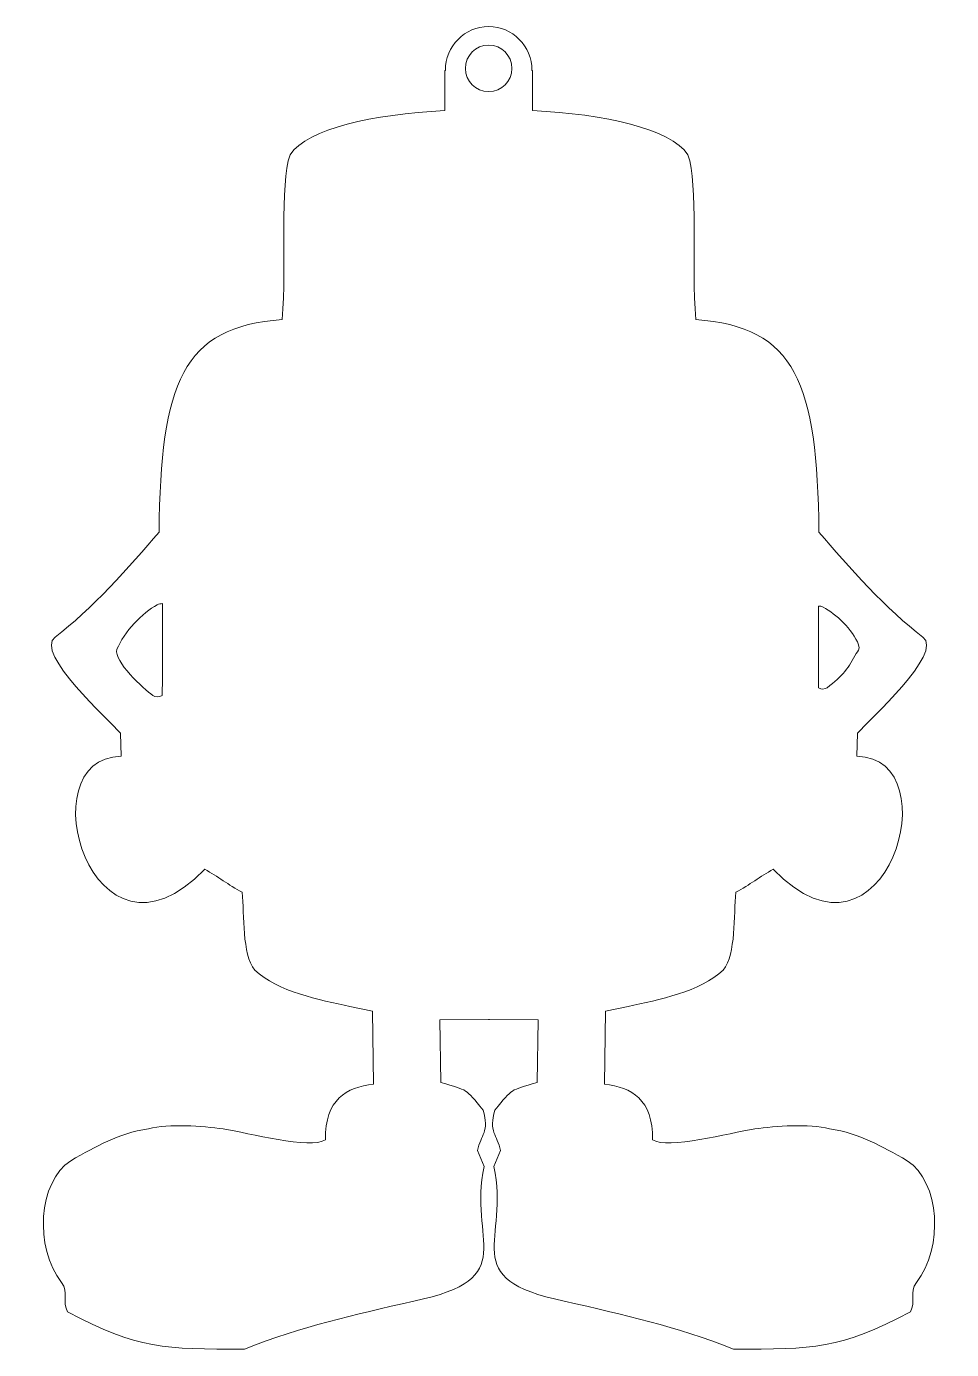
# Model space of a CAD drawing. Header units: millimetres. Extents: x 506.4 to 566, y -209.9 to -124.6.
import ezdxf

# ---------------------------------------------------------------- set-up
doc = ezdxf.new("R2010")
doc.units = ezdxf.units.MM
doc.header["$MEASUREMENT"] = 0
doc.layers.add('Camada 1', color=7, linetype='Continuous')

msp = doc.modelspace()

# ---------------------------------------------------------------- linework, layer by layer
at = {"layer": 'Camada 1', "color": 240, "lineweight": 9}
msp.add_ellipse((536.1616, -127.3108), major_axis=(0, 1.5), ratio=1, dxfattribs=at)
for points, knots in [([(538.9937, -129.5536), (538.9937, -129.5536), (538.9937, -127.4432), (538.9937, -127.4432), (538.9937, -127.4432), (538.9937, -127.4432), (538.9538, -127.4432), (538.9538, -127.4432), (538.9538, -127.4432), (538.9538, -125.8792), (537.7037, -124.6113), (536.1616, -124.6113), (536.1616, -124.6113), (534.6195, -124.6113), (533.3694, -125.8792), (533.3694, -127.4432), (533.3694, -127.4432), (533.3694, -127.4432), (533.3295, -127.4432), (533.3295, -127.4432), (533.3295, -127.4432), (533.3295, -127.4432), (533.3295, -129.5205), (533.3295, -129.5205)], [0, 0, 0, 0, 0.1428571, 0.1428571, 0.1428571, 0.1428571, 0.2857143, 0.2857143, 0.2857143, 0.2857143, 0.4285714, 0.4285714, 0.4285714, 0.4285714, 0.5714286, 0.5714286, 0.5714286, 0.5714286, 0.7142857, 0.7142857, 0.7142857, 0.7142857, 1, 1, 1, 1]), ([(533.3295, -129.5205), (533.3295, -129.5205), (533.3295, -130.0342), (533.3295, -130.0342), (533.3295, -130.0342), (528.6872, -130.2692), (524.5222, -131.1849), (523.3586, -132.8724), (523.3586, -132.8724), (522.6801, -134.8046), (523.1403, -139.9342), (522.8526, -143.4973), (522.8526, -143.4973), (516.4101, -143.9537), (515.0157, -147.5806), (514.9149, -157.185), (514.9149, -157.185), (513.0617, -159.394), (510.4867, -162.2329), (508.2156, -163.9497), (508.2156, -163.9497), (506.8406, -164.9889), (511.7453, -169.3284), (512.4188, -170.1337), (512.4188, -170.1337), (512.4188, -170.1337), (512.4686, -171.6337), (512.4686, -171.6337), (512.4686, -171.6337), (506.3666, -171.7061), (510.5806, -186.4451), (517.8642, -178.9148), (517.8642, -178.9148), (518.7105, -179.3715), (519.3791, -179.9194), (520.2696, -180.3912), (520.2696, -180.3912), (520.4316, -181.8813), (520.2379, -184.3427), (521.0873, -185.4058), (521.0873, -185.4058), (522.5455, -186.8077), (525.2804, -187.3203), (527.2159, -187.7528), (527.2159, -187.7528), (527.2159, -187.7528), (528.6736, -188.0558), (528.6736, -188.0558), (528.6736, -188.0558), (528.6736, -188.0558), (528.7422, -192.7645), (528.7422, -192.7645), (528.7422, -192.7645), (526.9661, -192.9506), (525.6283, -193.7421), (525.6387, -196.3375), (525.6387, -196.3375), (524.6729, -196.9921), (520.6755, -195.9009), (519.058, -195.6417), (519.058, -195.6417), (517.6962, -195.4469), (515.5679, -195.3087), (514.23, -195.6256), (514.23, -195.6256), (512.2158, -195.9698), (510.9432, -196.7163), (509.2186, -197.6949), (509.2186, -197.6949), (507.1204, -199.0586), (506.859, -203.2726), (508.6311, -205.5327), (508.6311, -205.5327), (509.1088, -206.1421), (508.6483, -206.8171), (509.0207, -207.4279), (509.0207, -207.4279), (513.5722, -209.855), (515.2422, -209.8201), (520.4289, -209.8293), (520.4289, -209.8293), (524.2332, -208.3301), (527.3591, -207.6643), (531.3296, -206.7301), (531.3296, -206.7301), (538.3493, -205.3182), (534.8015, -202.789), (535.8782, -198.062), (535.8782, -198.062), (535.8782, -198.062), (535.436, -197.0307), (535.436, -197.0307), (535.436, -197.0307), (535.6579, -196.0117), (536.2313, -195.8127), (535.7993, -194.4344), (535.7993, -194.4344), (534.614, -192.9627), (534.8811, -193.2092), (533.0798, -192.6508), (533.0798, -192.6508), (533.0798, -192.6508), (533.0167, -188.6025), (533.0167, -188.6025), (533.0167, -188.6025), (533.0167, -188.6025), (536.1499, -188.5809), (536.1499, -188.5809), (536.1499, -188.5809), (536.1499, -188.5809), (536.2169, -188.5809), (536.2169, -188.5809), (536.2169, -188.5809), (536.2169, -188.5809), (539.3501, -188.6025), (539.3501, -188.6025), (539.3501, -188.6025), (539.3501, -188.6025), (539.287, -192.6508), (539.287, -192.6508), (539.287, -192.6508), (537.4857, -193.2092), (537.7528, -192.9627), (536.5675, -194.4344), (536.5675, -194.4344), (536.1355, -195.8127), (536.7089, -196.0117), (536.9308, -197.0307), (536.9308, -197.0307), (536.9308, -197.0307), (536.4886, -198.062), (536.4886, -198.062), (536.4886, -198.062), (537.5653, -202.789), (534.0175, -205.3182), (541.0372, -206.7301), (541.0372, -206.7301), (545.0077, -207.6643), (548.1336, -208.3301), (551.9378, -209.8293), (551.9378, -209.8293), (557.1245, -209.8201), (558.7945, -209.855), (563.346, -207.4279), (563.346, -207.4279), (563.7184, -206.8171), (563.2579, -206.1421), (563.7356, -205.5327), (563.7356, -205.5327), (565.5077, -203.2726), (565.2463, -199.0586), (563.1481, -197.6949), (563.1481, -197.6949), (561.4235, -196.7163), (560.1509, -195.9698), (558.1367, -195.6256), (558.1367, -195.6256), (556.7988, -195.3087), (554.6705, -195.4469), (553.3087, -195.6417), (553.3087, -195.6417), (551.6912, -195.9009), (547.6939, -196.9921), (546.7281, -196.3375), (546.7281, -196.3375), (546.7385, -193.7421), (545.4007, -192.9506), (543.6246, -192.7645), (543.6246, -192.7645), (543.6246, -192.7645), (543.6932, -188.0558), (543.6932, -188.0558), (543.6932, -188.0558), (543.6932, -188.0558), (545.1509, -187.7528), (545.1509, -187.7528), (545.1509, -187.7528), (547.0864, -187.3203), (549.8212, -186.8077), (551.2794, -185.4058), (551.2794, -185.4058), (552.1288, -184.3427), (551.9351, -181.8813), (552.0971, -180.3912), (552.0971, -180.3912), (552.9876, -179.9194), (553.6562, -179.3715), (554.5025, -178.9148), (554.5025, -178.9148), (561.7861, -186.4451), (566.0001, -171.7061), (559.8981, -171.6337), (559.8981, -171.6337), (559.8981, -171.6337), (559.9479, -170.1337), (559.9479, -170.1337), (559.9479, -170.1337), (560.6214, -169.3284), (565.5261, -164.9889), (564.1511, -163.9497), (564.1511, -163.9497), (561.88, -162.2329), (559.305, -159.394), (557.4518, -157.185), (557.4518, -157.185), (557.351, -147.5806), (555.9566, -143.9537), (549.5141, -143.4973), (549.5141, -143.4973), (549.2265, -139.9342), (549.6866, -134.8046), (549.0082, -132.8724), (549.0082, -132.8724), (547.841, -131.1797), (543.6535, -130.2635), (538.9937, -130.032), (538.9937, -130.032), (538.9937, -130.032), (538.9937, -129.5536), (538.9937, -129.5536)], [0, 0, 0, 0, 0.0178571, 0.0178571, 0.0178571, 0.0178571, 0.0357143, 0.0357143, 0.0357143, 0.0357143, 0.0535714, 0.0535714, 0.0535714, 0.0535714, 0.0714286, 0.0714286, 0.0714286, 0.0714286, 0.0892857, 0.0892857, 0.0892857, 0.0892857, 0.1071429, 0.1071429, 0.1071429, 0.1071429, 0.125, 0.125, 0.125, 0.125, 0.1428571, 0.1428571, 0.1428571, 0.1428571, 0.1607143, 0.1607143, 0.1607143, 0.1607143, 0.1785714, 0.1785714, 0.1785714, 0.1785714, 0.1964286, 0.1964286, 0.1964286, 0.1964286, 0.2142857, 0.2142857, 0.2142857, 0.2142857, 0.2321429, 0.2321429, 0.2321429, 0.2321429, 0.25, 0.25, 0.25, 0.25, 0.2678571, 0.2678571, 0.2678571, 0.2678571, 0.2857143, 0.2857143, 0.2857143, 0.2857143, 0.3035714, 0.3035714, 0.3035714, 0.3035714, 0.3214286, 0.3214286, 0.3214286, 0.3214286, 0.3392857, 0.3392857, 0.3392857, 0.3392857, 0.3571429, 0.3571429, 0.3571429, 0.3571429, 0.375, 0.375, 0.375, 0.375, 0.3928571, 0.3928571, 0.3928571, 0.3928571, 0.4107143, 0.4107143, 0.4107143, 0.4107143, 0.4285714, 0.4285714, 0.4285714, 0.4285714, 0.4464286, 0.4464286, 0.4464286, 0.4464286, 0.4642857, 0.4642857, 0.4642857, 0.4642857, 0.4821429, 0.4821429, 0.4821429, 0.4821429, 0.5, 0.5, 0.5, 0.5, 0.5178571, 0.5178571, 0.5178571, 0.5178571, 0.5357143, 0.5357143, 0.5357143, 0.5357143, 0.5535714, 0.5535714, 0.5535714, 0.5535714, 0.5714286, 0.5714286, 0.5714286, 0.5714286, 0.5892857, 0.5892857, 0.5892857, 0.5892857, 0.6071429, 0.6071429, 0.6071429, 0.6071429, 0.625, 0.625, 0.625, 0.625, 0.6428571, 0.6428571, 0.6428571, 0.6428571, 0.6607143, 0.6607143, 0.6607143, 0.6607143, 0.6785714, 0.6785714, 0.6785714, 0.6785714, 0.6964286, 0.6964286, 0.6964286, 0.6964286, 0.7142857, 0.7142857, 0.7142857, 0.7142857, 0.7321429, 0.7321429, 0.7321429, 0.7321429, 0.75, 0.75, 0.75, 0.75, 0.7678571, 0.7678571, 0.7678571, 0.7678571, 0.7857143, 0.7857143, 0.7857143, 0.7857143, 0.8035714, 0.8035714, 0.8035714, 0.8035714, 0.8214286, 0.8214286, 0.8214286, 0.8214286, 0.8392857, 0.8392857, 0.8392857, 0.8392857, 0.8571429, 0.8571429, 0.8571429, 0.8571429, 0.875, 0.875, 0.875, 0.875, 0.8928571, 0.8928571, 0.8928571, 0.8928571, 0.9107143, 0.9107143, 0.9107143, 0.9107143, 0.9285714, 0.9285714, 0.9285714, 0.9285714, 0.9464286, 0.9464286, 0.9464286, 0.9464286, 0.9642857, 0.9642857, 0.9642857, 0.9642857, 1, 1, 1, 1]), ([(515.1426, -161.7995), (515.1364, -163.7696), (515.1302, -165.7395), (515.124, -167.7096), (515.124, -167.7096), (514.9286, -167.8654), (514.6795, -167.8189), (514.5096, -167.7096), (514.5096, -167.7096), (513.9326, -167.3043), (511.961, -165.4997), (512.1994, -164.7381), (512.1994, -164.7381), (512.637, -163.6229), (513.8672, -162.3663), (514.7888, -161.8738), (514.7888, -161.8738), (514.9113, -161.8212), (515.0247, -161.794), (515.1426, -161.7995)], [0, 0, 0, 0, 0.1666667, 0.1666667, 0.1666667, 0.1666667, 0.3333333, 0.3333333, 0.3333333, 0.3333333, 0.5, 0.5, 0.5, 0.5, 0.6666667, 0.6666667, 0.6666667, 0.6666667, 1, 1, 1, 1]), ([(557.4148, -161.9545), (557.4203, -163.7074), (557.4258, -165.4602), (557.4313, -167.213), (557.4313, -167.213), (557.6049, -167.3516), (557.8261, -167.3102), (557.977, -167.213), (557.977, -167.213), (558.9719, -166.5131), (559.413, -165.8461), (559.8457, -165.0138), (559.8457, -165.0138), (559.9793, -164.8801), (560.1006, -164.7382), (560.011, -164.4515), (560.011, -164.4515), (559.6224, -163.4593), (558.5476, -162.4588), (557.729, -162.0206), (557.729, -162.0206), (557.6202, -161.9738), (557.5195, -161.9496), (557.4148, -161.9545)], [0, 0, 0, 0, 0.1428571, 0.1428571, 0.1428571, 0.1428571, 0.2857143, 0.2857143, 0.2857143, 0.2857143, 0.4285714, 0.4285714, 0.4285714, 0.4285714, 0.5714286, 0.5714286, 0.5714286, 0.5714286, 0.7142857, 0.7142857, 0.7142857, 0.7142857, 1, 1, 1, 1])]:
    msp.add_open_spline(points, degree=3, knots=knots, dxfattribs=at)

doc.saveas('drawing.dxf')
